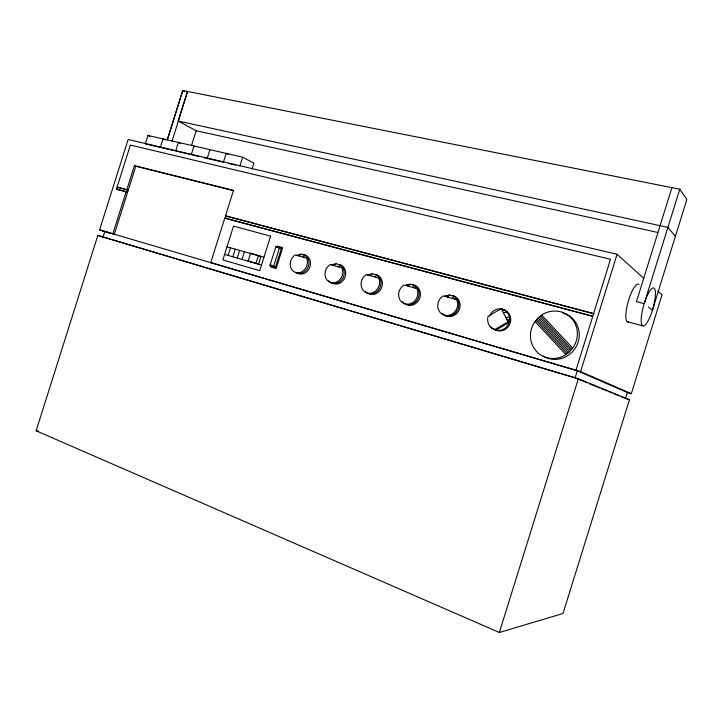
<?xml version="1.0" encoding="UTF-8"?>
<svg xmlns="http://www.w3.org/2000/svg" width="723" height="723" viewBox="0 0 723 723"><rect width="100%" height="100%" fill="white"/><g stroke="black" fill="none" stroke-linecap="round" stroke-linejoin="round"><path stroke-width="1.08" d="M671.902 187.646L636.448 301.663L644.202 303.633A19.774 4.88 -74.2 0 0 644.735 325.377A19.774 4.88 -74.2 0 0 655.418 294.722A19.774 4.88 -74.2 0 0 645.883 298.816L644.202 303.633L679.774 189.209L182.765 90.511L167.293 139.566M128.224 190.221L117.117 187.058L127.519 189.923L126.859 192.038L116.457 189.155L130.375 145.061L610.519 259.268L575.978 370.221L627.347 392.508L625.485 398.527L629.444 399.72L563.009 613.493L499.358 632.489L36.15 430.791L97.849 235.373L578.346 378.725L629.444 399.72M627.347 392.508L631.324 393.692L662.042 294.839L657.876 291.089M167.402 139.91L182.765 90.511L184.645 91.604M172.002 141.347L187.519 91.45L178.192 121.03L196.168 130.727L657.849 232.49M499.358 632.489L578.346 378.725M631.324 393.692L580.578 371.577L617.081 254.297L128.134 139.485L99.593 229.86L104.916 231.731M237.216 258.039L239.62 250.393M242.024 259.412L244.428 251.749M248.134 260.922L250.565 253.195L261.012 256.439L258.581 264.175L248.134 260.922L250.7 261.916M256.032 263.199L258.473 255.427M270.004 265.341L275.834 246.769L279.476 247.772L281.337 248.558L275.508 267.121L270.004 265.341L275.508 267.121M271.206 264.871L270.547 266.959L276.132 268.558L282.693 247.673L277.09 246.136M273.628 266.38L279.476 247.772M117.162 189.453L117.822 187.347M104.808 231.541L103.073 237.045L575.065 377.894L577.279 370.782L102.341 230.673M126.823 189.634L134.397 165.621L135.788 166.245L114.315 234.288L112.887 233.782L126.154 191.749L116.457 189.155M252.047 169.037L253.881 163.19L242.684 157.171L147.962 135.418L145.305 143.859L159.277 147.149M191.496 145.549L196.168 130.727M194.017 145.992L191.288 154.668L198.708 156.412M207.185 158.409L209.941 149.652M239.882 166.091L242.684 157.171M212.092 263.1L210.764 262.621L224.781 218.057L592.779 316.231M226.787 216.385L225.486 215.816L233.502 190.366L134.397 165.621M228.116 255.418L230.51 247.808M232.869 256.782L235.273 249.155M538.029 317.975L534.134 322.838A24.103 23.082 -53 0 0 536.511 351.423A24.103 23.082 -53 0 0 564.509 355.49L569.607 351.74L573.61 346.814A24.103 23.082 -53 0 0 571.224 318.039A24.103 23.082 -53 0 0 542.991 314.234L538.029 317.975L569.607 351.74M452.363 298.391L454.415 296.34L456.394 297.984A10.7 9.788 -63.9 0 1 455.842 312.58A10.7 9.788 -63.9 0 1 442.015 313.61M447.456 297.036L449.516 294.984L454.415 296.34M412.779 287.438L414.903 285.458L416.791 287.058A10.484 9.408 -65.6 0 1 416.755 300.651A10.484 9.408 -65.6 0 1 404.166 303.434M408.07 286.136L410.203 284.157L414.903 285.458M374.758 276.918L376.936 275.002L378.744 276.566A10.276 9.047 -66.7 0 1 378.075 290.547A10.276 9.047 -66.7 0 1 365.251 291.658M370.221 275.662L372.417 273.755L376.936 275.002M338.192 266.805L340.434 264.943L342.16 266.471A10.077 8.703 -67.5 0 1 341.148 280.479A10.077 8.703 -67.5 0 1 328.549 280.75M333.836 265.594L336.078 263.75L340.434 264.943M303.018 257.072L305.296 255.273L306.959 256.755A9.887 8.378 -68.1 0 1 306.715 269.507A9.887 8.378 -68.1 0 1 295.4 272.3M298.816 255.906L301.111 254.116L305.296 255.273M454.65 299.033L456.394 297.984M445.178 296.403L449.516 294.984M414.984 288.052L416.791 287.058M405.883 285.531L410.203 284.157M376.873 277.505L378.744 276.566M368.124 275.083L372.417 273.755M340.226 267.365L342.16 266.471M331.812 265.034L336.078 263.75M304.97 257.614L306.959 256.755M296.873 255.373L301.111 254.116M505.892 317.668L509.435 316.801L508.522 314.189L504.889 310.239L501.292 308.594L488.106 316.303C486.597 321.066 488.64 327.031 493.438 328.992L490.23 326.751M503.425 312.797L506.968 311.947M507.04 319.937L509.652 319.611L509.435 316.801M502.277 310.538L504.889 310.239L501.292 308.594L508.034 321.889L509.146 322.431L509.652 319.611L508.034 321.889L494.749 329.571L495.897 330.077L509.146 322.431A10.99 10.285 -60.5 0 1 495.897 330.077L492.291 328.477M36.15 430.791L38.382 430.998M178.301 121.084L667.971 227.383L675.381 236.358M174.586 150.746L160.352 147.402L163.037 138.879L165.043 139.891M190.248 154.424L175.68 150.999L178.391 142.404L180.361 143.416M204.003 157.659L223.38 162.214L226.163 153.375L228.061 154.379M228.54 163.425L235.752 165.124M135.788 166.245L233.701 190.709M627.347 321.753L642.53 325.784M225.486 215.816L593.99 313.746L226.136 216.105L225.431 218.337L592.056 316.168M278.617 247.808L281.337 248.558M227.004 246.823L263.949 257.271M224.618 254.415L261.518 265.025M99.593 229.86L112.887 233.782M210.764 262.621L580.578 371.577M97.849 235.373L104.257 237.578M106.923 232.282L109.046 233.032M250.565 253.195L253.122 254.207M573.755 377.361L587.41 382.946M589.471 383.786L599.756 387.998M601.816 388.838L606.959 390.944M609.019 391.785L612.101 393.05M614.161 393.89L619.304 395.996M621.364 396.837L624.455 398.102M126.154 191.749L127.564 192.327M275.834 246.769L277.704 247.564M224.781 218.057L226.082 218.626M147.962 135.418L149.986 136.43M648.368 306.995L652.408 310.248L686.85 199.449L679.774 189.209M617.081 254.297L643.723 278.319M541.744 315.174L572.607 348.052M540.515 316.105L571.604 349.281M539.277 317.045L570.61 350.501M537.053 319.204L568.323 352.688M536.077 320.416L567.049 353.619M535.11 321.618L565.784 354.55M412.345 284.79A10.456 9.39 -65.5 0 1 419.801 298.03A10.456 9.39 -65.5 0 1 405.495 303.994M403.497 302.964A10.484 9.408 -65.6 0 1 402.304 301.816M406.1 285.196A10.484 9.408 -65.6 0 1 407.7 284.555M562.765 312.96A23.967 22.973 -52.7 0 1 577.035 344.952A23.967 22.973 -52.7 0 1 543.1 356.041M451.613 295.608A10.673 9.77 -63.9 0 1 459.105 310.04A10.673 9.77 -63.9 0 1 443.271 314.153M445.269 296.023A10.7 9.788 -63.9 0 1 446.931 295.382M302.63 254.767A9.86 8.369 -68.1 0 1 309.968 266.697A9.86 8.369 -68.1 0 1 296.936 272.905M628.676 321.907A19.629 5.088 -74.3 0 1 628.034 302.16A19.629 5.088 -74.3 0 1 638.942 284.455M501.762 309.417A10.953 10.267 -60.5 0 1 509.742 324.293A10.953 10.267 -60.5 0 1 493.158 328.414M489.588 315.951A10.99 10.285 -60.5 0 1 501.545 308.974M374.604 274.397A10.249 9.028 -66.7 0 1 381.708 287.311A10.249 9.028 -66.7 0 1 367.899 293.231M367.727 275.21A10.276 9.047 -66.7 0 1 370.013 274.153M339.81 264.654A10.05 8.685 -67.5 0 1 344.754 277.831A10.05 8.685 -67.5 0 1 331.74 282.874M332.264 264.781A10.077 8.703 -67.5 0 1 333.755 264.148M270.592 236.132L259.747 270.664L222.874 259.937L233.52 226.118L270.592 236.132M306.66 258.075L295.201 254.912A9.914 8.396 -68.1 0 0 291.044 268.278A9.914 8.396 -68.1 0 0 302.503 271.45A9.914 8.396 -68.1 0 0 306.66 258.075M341.979 267.853L330.077 264.555A10.104 8.721 -67.5 0 0 325.847 278.183A10.104 8.721 -67.5 0 0 337.749 281.482A10.104 8.721 -67.5 0 0 341.979 267.853M378.698 278.012L366.317 274.586A10.303 9.065 -66.7 0 0 362.006 288.486A10.303 9.065 -66.7 0 0 374.387 291.911A10.303 9.065 -66.7 0 0 378.698 278.012M416.882 288.576L404.003 285.016A10.511 9.426 -65.6 0 0 399.611 299.195A10.511 9.426 -65.6 0 0 412.49 302.756A10.511 9.426 -65.6 0 0 416.882 288.576M456.629 299.575L443.226 295.87A10.737 9.806 -64 0 0 438.753 310.339A10.737 9.806 -64 0 0 452.155 314.044A10.737 9.806 -64 0 0 456.629 299.575"/></g></svg>
